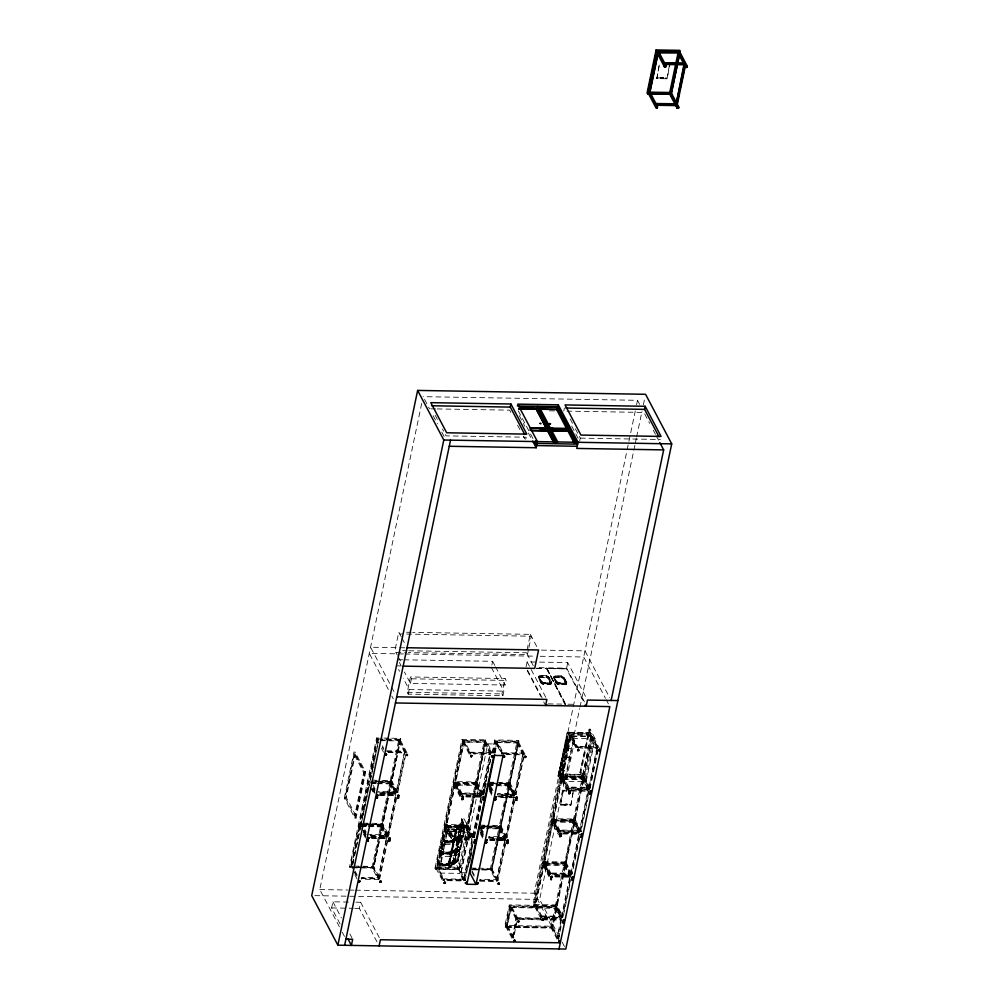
<?xml version="1.0" encoding="UTF-8"?>
<svg xmlns="http://www.w3.org/2000/svg" width="999" height="999" viewBox="0 0 999 999"><rect width="100%" height="100%" fill="white"/><g stroke="black" fill="none" stroke-linecap="round" stroke-linejoin="round"><path stroke-width="0.75" stroke-dasharray="5 3.75" d="M559.915 768.656C560.914 767.032 562.387 769.505 560.539 769.817C559.715 762.911 563.086 774.412 560.976 768.256M562.787 759.128L563.099 761.013L562.337 761.226C561.301 756.867 564.273 761.725 562.737 761.625M563.011 761.238L562.449 759.652M564.585 750.536L564.81 752.647L563.523 751.41L565.122 750.711L564.535 753.034L564.922 750.536M564.81 752.647L564.148 750.898M566.383 741.945C567.444 746.89 564.897 740.284 567.095 742.894C566.033 747.127 564.323 738.548 566.995 743.756M566.333 744.442L566.033 742.569M459.89 852.821L459.378 851.323L456.043 849.799A1.836 0.637 -66.5 0 1 456.593 850.736L459.465 851.985L457.854 859.652A1.836 0.637 -66.5 0 1 456.655 861.875L453.771 860.626A1.836 0.637 -66.5 0 0 454.982 858.403L457.854 859.652M458.241 837.249C457.292 838.223 457.979 837.749 458.753 837C456.78 840.634 468.768 841.595 458.516 837.761L455.082 840.296M463.074 836.95L464.772 829.507M454.557 839.01L456.705 830.132L461.263 826.248A2.485 0.862 -66.5 0 1 462 827.497L461.7 827.372A2.485 0.862 -66.5 0 0 460.964 826.111L464.498 827.821L464.797 829.395M456.293 839.06L458.666 837.312L461.538 838.561A1.836 0.637 -66.5 0 0 462.749 836.338L464.36 828.671A1.836 0.637 -66.5 0 0 463.811 827.734L460.826 826.722L464.16 828.633L463.811 827.821L460.102 831.243L460.264 829.395L459.29 829.37L457.43 840.259A1.836 0.637 -66.5 0 0 457.979 841.183L463.111 836.8M560.039 768.094L560.551 769.792M560.651 768.243L561.038 770.179M561.838 759.502L562.35 761.201M563.636 750.911L564.148 752.609M565.933 744.055L565.434 742.332M454.907 853.283C453.371 851.21 457.579 851.173 454.732 853.134M455.606 853.233L454.945 853.333L455.444 851.435M460.726 849.025L455.956 852.684L452.247 850.436L452.197 851.111L456.993 847.714L458.966 838.91L457.867 837.749L458.841 837.786M457.967 838.286L458.366 837.15M459.952 829.47C460.002 833.578 459.54 827.709 459.752 830.244M457.192 844.267C455.744 844.08 457.18 847.502 457.292 844.804C455.919 842.482 456.068 847.452 456.331 844.767M456.88 845.666L456.805 844.242L457.117 845.853M460.177 829.357L459.39 830.956L460.402 830.394A1.836 0.637 -66.5 0 0 459.041 832.592L455.994 831.18A2.572 0.887 -66.5 0 1 457.53 828.633L457.842 828.77A2.572 0.887 -66.5 0 0 456.306 831.305M456.431 845.117L457.08 844.08M459.79 852.509L458.216 860.114M448.176 868.468L458.329 860.551L459.84 851.398L456.068 849.425L452.647 851.947A2.572 0.887 -66.5 0 0 451.111 854.495L448.176 868.468L434.99 868.243L462 739.41L485.676 739.809L486.163 740.734L467.307 830.606M458.379 860.414L453.096 864.497C443.993 858.116 453.459 866.97 454.183 863.198L452.734 860.451L454.795 863.461L455.219 861.475L453.159 858.453L461.388 821.503L462.974 824.5L456.343 829.507L444.842 829.32L437.512 864.285L438.873 866.857L460.851 867.232L468.469 831.38L448.688 831.043L448.439 832.267L447.077 832.242L438.786 871.815L443.306 880.406M560.601 768.493L561.376 770.179M440.721 864.172L448.613 864.697L450.911 854.782A2.485 2.023 -27.8 0 0 449.001 852.597A2.485 2.023 -27.8 0 0 451.81 850.511L451.898 850.686A2.485 0.862 -66.5 0 0 452.647 851.947L452.947 852.085A2.572 0.887 -66.5 0 0 451.411 854.62L449.562 863.81A1.773 1.449 -27.8 0 1 447.564 865.296M443.156 852.622L443.731 853.158M445.616 840.858L446.053 841.757M450.374 856.98L449.925 856.343L450.599 856.942M450.087 856.393L442.407 856.393L440.684 864.872L449.038 864.934L451.123 855.906M453.047 845.279L452.372 844.692M444.617 845.142L443.081 853.158L450.811 853.508L451.973 852.547L453.509 844.08M453.871 844.642L453.821 844.167A1.836 1.498 -27.8 0 1 453.808 844.692L451.348 854.707M455.494 833.628L455.107 832.979M455.394 836.263L455.956 832.417M456.306 832.979L456.206 832.329M453.571 844.967L453.608 844.704A1.773 1.449 -27.8 0 0 453.546 844.18L453.571 844.255M456.618 845.966L456.668 844.892L456.406 845.654M458.366 836.787L458.553 838.636M458.703 838.448L461.65 839.547M457.455 839.984L458.404 841.021L462.787 837.936L458.416 841.333L454.707 840.047M456.468 850.936C455.144 847.04 463.798 854.957 456.468 850.936L454.545 859.377L450.224 863.248A1.836 0.637 -66.5 0 1 449.675 862.312L452.547 863.573A1.836 0.637 -66.5 0 0 453.096 864.497M458.903 839.984L459.153 840.634M464.672 829.307L462.999 836.962M563.099 761.001L563.099 760.376M454.995 853.321L454.932 851.922M339.385 926.76L319.767 889.56L421.84 402.747M344.305 798.039L353.958 752.035L355.132 752.047L365.696 772.077L356.044 818.081L354.857 818.069L344.305 798.039L345.492 798.064L355.132 752.047M356.044 818.081L345.105 797.427L354.121 754.482L355.294 754.507L364.885 772.689L355.881 815.634L354.695 815.609L363.698 772.664L354.121 754.482M355.881 815.634L346.291 797.452L355.294 754.507M435.676 408.903L429.508 408.791L429.945 406.743M340.11 924L331.631 907.941L332.917 901.797L351.411 902.122M354.857 818.069L364.51 772.052L353.958 752.035M376.598 737.961L377.085 738.873L350.062 867.719L349.588 866.795L376.598 737.961L382.517 738.061M367.083 825.424L359.652 825.236L350.836 867.269L358.291 867.332M361.201 826.897L359.84 824.325L368.656 782.292L370.005 782.317M359.752 827.022L351.461 866.595L352.135 866.608L360.427 827.035L359.465 826.473M363.374 812.999L361.139 823.663L360.464 823.651L368.756 784.078L369.43 784.09L363.686 811.488M378.758 740.596L377.41 740.571L369.468 780.706L370.467 780.169L371.416 775.599M370.142 780.706L378.446 741.146L377.759 741.133M352.772 864.547L360.989 825.324M361.775 821.59L362.737 817.032M363.049 815.509L364.011 810.938M364.323 809.415L369.755 783.541M371.74 774.088L372.689 769.517M373.014 767.994L378.434 742.12M377.01 941.87L359.365 908.403L360.651 902.272L352.947 902.147M491.358 667.444L503.846 691.146L502.884 695.741L408.191 694.143L407.23 692.307L410.439 676.96L505.132 678.571L506.106 680.406L505.132 685.014L410.452 683.403L404.433 672.002M388.236 837.199L382.142 825.624L380.794 825.599L371.978 867.631L378.284 879.495L361.551 879.207M387.088 836.25L380.981 824.674L389.797 782.654L391.146 782.679L396.566 792.969M406.93 752.584L400.149 739.735L398.801 739.71L389.985 781.73L396.091 793.306M408.191 694.143L409.165 689.535L403.146 678.134M410.452 683.403L411.413 678.796L410.439 676.96M372.277 868.119L372.402 867.507L363.274 867.344M380.944 826.822L380.781 825.661L368.606 825.449M389.947 783.878L390.072 783.266L377.897 783.054M390.284 782.217L390.422 781.605L381.293 781.455M398.951 740.933L398.788 739.772L380.519 739.46M379.433 879.22L373.251 867.194L400.274 738.361L389.91 738.186M382.142 825.624L373.326 867.644L359.815 867.357M388.436 836.275L382.33 824.699L391.146 782.679M400.149 739.735L391.333 781.755L371.74 781.368M400.274 738.361L400.749 739.285L373.738 868.119L360.102 867.906M371.516 836.712L386.725 836.975L377.947 878.845L361.213 878.558M370.554 836.263L387.287 836.538L395.729 794.03L378.996 793.743M386.476 750.773L404.732 751.086L395.954 792.956L377.697 792.644M378.284 879.495L386.725 836.975M387.287 836.538L395.916 795.816L380.294 794.842M396.628 792.444L404.732 751.086M387.113 841.195L379.458 877.721L361.438 877.484M395.804 799.762L388.461 834.777L368.918 834.515M404.495 758.341L397.465 791.82L377.922 791.57M387.774 840.309L379.795 878.358L360.252 878.109M396.778 797.364L388.798 835.414L369.255 835.164M405.781 754.42L397.802 792.469L378.259 792.207M459.977 865.584L459.14 869.567L435.464 869.167L462.487 740.321L462 739.41M525.749 439.26L526.186 437.212L446.041 435.851L442.432 429.008M442.345 880.294L436.238 868.718L445.054 826.685L467.544 827.072L472.964 837.362M451.348 837.337L445.254 825.773L454.058 783.74L455.419 783.765L460.839 794.055M461.038 795.679L454.258 782.829L463.061 740.796L484.19 741.221M445.154 828.471L445.829 828.483L437.537 868.056L436.863 868.044L444.867 827.921L467.282 828.296M463.161 742.582L463.848 742.594L455.544 782.167L454.87 782.155L462.874 742.032L485.302 742.407L490.721 752.697M439.56 864.572L438.311 862.125L439.922 854.457A1.836 1.498 -27.8 0 1 441.995 852.909L449.051 853.034A1.836 1.498 -27.8 0 1 450.449 854.632L448.851 862.312L449.75 864.023A1.836 1.498 -27.8 0 1 447.677 865.571L440.634 865.446A1.836 1.498 -27.8 0 1 439.223 863.848L440.834 856.18L439.922 854.457M451.486 841.37L444.443 841.258A1.836 1.498 -27.8 0 0 442.37 842.806L440.759 850.474L442.894 854.62L449.95 854.744A1.836 1.498 -27.8 0 1 451.361 856.355L451.323 855.644M442.37 842.806L443.406 844.592A1.773 1.449 -27.8 0 1 445.404 843.094L443.206 838.81L444.817 831.143A1.836 1.498 -27.8 0 1 446.878 829.595L453.933 829.719A1.836 1.498 -27.8 0 1 455.344 831.318L454.27 836.438M448.726 865.171L440.771 865.184A1.773 1.449 -27.8 0 1 439.41 863.636L438.536 861.975L440.084 854.595A1.773 1.449 -27.8 0 1 442.082 853.096L450.999 853.109L453.047 844.592M453.546 842.831L451.161 853.521L443.219 853.521A1.773 1.449 -27.8 0 1 441.858 851.972L440.984 850.324L442.532 842.931A1.773 1.449 -27.8 0 1 444.53 841.445L444.567 841.408M451.323 841.97L445.654 841.87A1.773 1.449 -27.8 0 1 444.305 840.321L443.431 838.673L444.98 831.28A1.773 1.449 -27.8 0 1 446.978 829.782L453.771 829.907L454.632 831.555A1.773 1.449 -27.8 0 1 455.994 833.104L455.119 831.455L453.883 837.362M446.403 826.71L446.153 827.946L451.673 838.411M455.419 783.765L446.603 825.798L452.023 836.076M461.713 794.417L455.606 782.841L464.423 740.821L470.691 752.834L490.484 753.171L490.259 754.245L473.514 753.958M446.553 827.934L446.391 826.772L466.183 827.11L466.346 828.271M446.903 826.285L466.82 826.011L466.683 826.623M455.556 784.989L475.474 784.715L475.349 785.326M464.572 742.045L484.478 741.77L484.353 742.382M443.269 844.517L441.67 852.184A1.836 1.498 -27.8 0 0 443.069 853.795L450.949 853.958L456.381 849.562A2.485 0.862 -66.5 0 0 458.017 846.553L457.704 846.415A2.485 0.862 -66.5 0 1 456.068 849.425A2.485 0.862 -66.5 0 1 456.805 850.686L457.117 850.811A2.485 0.862 -66.5 0 0 456.381 849.562M438.873 866.857L446.203 831.892L444.842 829.32M447.065 833.478L445.454 841.283M443.756 880.431L439.885 873.064L440.134 871.84L438.786 871.815M473.176 841.757L465.197 879.807L444.13 879.532L443.906 880.606L443.793 878.883L464.86 879.17L471.878 845.678M452.572 837.012L452.797 835.938L473.863 836.225L474.2 836.862L453.134 836.588L452.797 835.938M470.129 753.271L470.354 752.197L490.147 752.534L481.356 794.405L461.575 794.068L461.8 792.994L482.867 793.268L489.897 759.789M461.913 794.704L462.137 793.631L483.204 793.918L491.183 755.868M449.562 863.81L448.688 862.149L450.237 854.769A1.773 1.449 -27.8 0 0 448.876 853.221L449.75 854.869M440.984 850.324A1.773 1.449 -27.8 0 0 442.345 851.872L449.138 851.985A1.773 1.449 -27.8 0 0 451.123 850.499L452.684 843.106M452.897 842.981L451.286 850.649A1.836 1.498 -27.8 0 1 449.225 852.197L442.17 852.085L443.069 853.795M454.245 838.848L455.794 831.468A2.485 2.023 -27.8 0 0 453.896 829.295L447.102 829.17A2.572 2.085 -27.8 0 0 444.405 830.793L444.493 830.981A2.572 2.085 -27.8 0 1 447.202 829.357M454.857 836.663L455.994 831.18M456.343 829.507L457.18 825.524L462.987 821.24L461.538 818.493L463.886 818.543L468.144 826.623L444.48 826.223L443.993 825.299L467.657 825.698L485.676 739.809M450 853.646A1.773 1.449 -27.8 0 0 451.998 852.147L453.858 842.969M454.183 863.198L448.389 867.469L455.219 861.475M455.469 837.087L456.243 833.041L454.97 830.519M461.538 818.493L463.386 822.514L456.555 828.521L462.35 824.237L460.901 821.49M491.87 664.997L492.644 661.313L404.158 659.815M453.971 864.197L452.734 860.451M452.547 863.573L454.483 854.857L458.916 851.048A1.836 0.637 -66.5 0 1 459.465 851.985M455.182 851.535L452.11 850.661A1.836 0.637 -66.5 0 0 452.659 851.598L456.218 848.975L459.09 850.224A1.836 0.637 -66.5 0 0 460.302 847.989L461.913 840.321A1.836 0.637 -66.5 0 0 461.363 839.397L456.93 843.206L454.995 851.91A1.836 0.637 -66.5 0 0 455.532 852.846L460.214 849.35M461.388 821.503L461.8 819.505M456.356 838.835L459.54 835.851L461.351 827.622M460.676 832.055L464.672 828.783L460.939 826.485A1.836 0.637 -66.5 0 1 461.476 827.422L454.27 863.948M439.498 864.972L448.276 865.671L454.607 861.2L462.35 824.237M457.592 826.785L456.968 826.523L462.987 821.24M459.14 869.567L454.882 861.488L463.886 818.543M462.974 824.5L463.386 822.514M460.851 867.232L457.167 860.239L464.498 825.274L462.15 825.236M458.291 860.426L459.428 852.572M460.714 848.888L462.2 841.108L459.765 849.962M463.186 837.112L464.647 829.445M462.45 840.971L460.776 848.888M457.38 869.08L457.642 867.844L464.448 880.768M466.196 827.047L465.934 828.271L472.102 839.972M466.383 826.123L475.199 784.103L476.548 784.128L481.968 794.417M491.658 752.746L485.551 741.183L484.203 741.158L475.387 783.179L482.167 796.041M475.686 783.678L475.824 783.054L455.619 782.791M459.49 864.659L466.833 829.694M464.835 880.668L458.728 869.093L459.465 865.571L460.339 867.219L467.669 832.254L466.808 830.606L467.544 827.072M473.838 837.724L467.732 826.148L476.548 784.128M482.842 794.779L476.735 783.204L485.551 741.183M476.511 785.901L475.836 785.888L467.544 825.461L468.219 825.474L476.223 785.351L453.808 784.977L459.902 796.54M463.548 880.768L459.665 873.401L459.915 872.177L461.276 872.202L465.796 880.793M464.86 880.406L460.789 872.689L487.799 743.855L496.94 744.005L502.36 754.295M461.276 872.202L469.567 832.629L468.219 832.604M502.884 695.741L501.91 693.905L505.132 678.571M480.981 796.628L472.352 837.349L455.619 837.062M464.011 879.794L472.315 840.221M455.956 837.711L472.689 837.986L481.318 797.277M490.01 755.843L481.705 795.042L466.483 794.792M473.863 836.225L481.206 801.21M474.2 836.862L482.18 798.813M472.752 845.104L467.794 868.805L468.269 869.717M474.313 837.699L481.768 802.16M483.316 794.754L485.801 782.916M486.113 781.43L490.771 759.215M492.007 753.296L494.805 739.959L518.481 740.371L518.956 741.283L491.945 870.129L469.755 869.742M563.761 411.076L564.41 408.004M469.83 862.312L470.754 857.879M471.066 856.393L472.003 851.947M484.103 794.193L485.039 789.759M485.352 788.273L486.288 783.828M492.807 752.734L494.805 739.959M493.444 753.234L495.866 741.358L518.356 741.733L525.137 754.595M494.055 752.272L495.966 743.131L496.64 743.144L494.73 752.272M494.73 753.258L497.215 741.383L503.996 754.233M495.029 753.096L496.94 744.005M497.365 742.607L517.282 742.332L517.157 742.944M502.934 753.82L503.159 752.746L522.939 753.084L522.714 754.158L502.934 753.82L503.271 754.47L503.496 753.396L523.276 753.733L514.497 795.604L497.764 795.316M533.254 665.621L526.473 652.772L530.332 634.365L412.724 632.367M528.633 648.938L527.447 654.607L408.279 652.584M528.933 647.527L531.306 636.201L399.762 633.965M526.086 666.808L527.122 661.9L567.707 662.587L586.75 698.726M579.645 441.196L580.294 438.124L573.788 425.811M505.969 839.547L499.188 826.685L508.004 784.665L509.353 784.677L514.772 794.967M490.484 870.117L490.609 869.505L481.481 869.355M499.138 828.833L499.275 828.221L487.1 828.009M508.141 785.888L508.279 785.276L496.103 785.064M508.491 784.227L508.628 783.616L499.488 783.466M656.88 78.596L659.452 63.749L656.88 78.596L667.032 78.771L669.992 64.66M497.639 881.23L491.458 869.205L518.481 740.371M486.8 827.459L500.349 827.634L500.087 828.858L486.563 828.621M506.643 838.286L500.536 826.71L500.799 825.486L487.275 825.249M514.522 796.191L509.028 785.913L509.353 784.677M488.661 782.18L509.802 782.542L509.54 783.765L496.028 783.466M524.2 754.532L518.031 742.969L518.356 741.733M538.411 678.021L538.473 677.709A2.148 1.036 11.8 0 1 539.922 676.648L546.016 676.748A2.148 1.036 11.8 0 1 548.626 677.884L551.273 683.341A2.148 1.036 11.8 0 1 549.825 684.402L543.731 684.303A2.148 1.036 11.8 0 1 541.121 683.166L538.411 678.021A2.148 1.036 11.8 0 1 539.86 676.947L545.953 677.06A2.148 1.036 11.8 0 1 548.563 678.196M539.16 677.722A1.436 0.687 11.8 0 1 540.122 677.01L546.203 677.122A1.436 0.687 11.8 0 1 547.952 677.871L550.661 683.016A1.436 0.687 11.8 0 1 549.7 683.728L543.606 683.628A1.436 0.687 11.8 0 1 541.87 682.866L538.698 676.635A2.148 1.036 11.8 0 1 540.147 675.574L546.241 675.674A2.148 1.036 11.8 0 1 548.851 676.81L551.498 682.267A2.148 1.036 11.8 0 1 550.049 683.328L543.956 683.229A2.148 1.036 11.8 0 1 541.346 682.092L538.698 676.635M504.707 840.059L504.932 838.985L489.71 838.723M488.761 838.261L505.494 838.548L513.936 796.028L498.726 795.778M514.385 793.88L514.16 794.954L497.427 794.68M496.478 879.707L504.782 840.134M514.485 793.805L522.789 754.245M538.636 676.947A2.148 1.036 11.8 0 1 540.084 675.886L546.428 676.048A1.436 0.687 11.8 0 1 548.176 676.798L551.336 683.029A2.148 1.036 11.8 0 1 549.887 684.103L543.543 683.928A1.436 0.687 11.8 0 1 541.808 683.179L539.085 678.034L539.323 676.46M479.757 881.205L496.491 881.493L505.269 839.622L490.059 839.36M505.494 838.548L513.798 799.35M505.007 844.717L497.664 879.719L479.645 879.495M514.01 801.772L506.668 836.775L488.648 836.55M523.326 757.304L515.671 793.83L497.652 793.606M539.085 678.034A1.436 0.687 11.8 0 1 540.059 677.322L540.347 675.936A1.436 0.687 11.8 0 0 539.385 676.648L542.095 681.793A1.436 0.687 11.8 0 0 543.831 682.554L549.925 682.654A1.436 0.687 11.8 0 0 550.886 681.942L550.649 683.516M505.981 842.319L498.002 880.369L479.982 880.131M514.985 799.375L507.005 837.424L488.986 837.187M523.988 756.43L516.008 794.48L496.466 794.217M667.032 78.771L669.605 63.924M541.121 683.166L538.473 677.709M541.808 683.179L542.095 681.793M565.222 704.932L546.216 667.794L536.925 667.632M565.571 704.932L546.553 667.794L566.67 668.144L584.427 701.81M543.543 683.928L543.831 682.554M543.731 684.303L543.806 683.99A2.148 1.036 11.8 0 1 541.196 682.854M543.956 683.229L544.03 682.916A2.148 1.036 11.8 0 1 541.421 681.78M546.241 675.674L546.178 675.986A2.148 1.036 11.8 0 1 548.788 677.122L551.498 682.267M549.925 682.654L549.625 684.04A1.436 0.687 11.8 0 0 550.599 683.328L547.889 678.184A1.436 0.687 11.8 0 0 546.141 677.422L546.428 676.048M547.889 678.184L548.176 676.798M550.049 683.328L550.112 683.029A2.148 1.036 11.8 0 0 551.56 681.955M553.633 678.284A2.148 1.036 11.8 0 1 555.082 677.21L561.163 677.31A2.148 1.036 11.8 0 1 563.773 678.446L566.483 683.591A2.148 1.036 11.8 0 1 565.047 684.665L558.953 684.565A2.148 1.036 11.8 0 1 556.343 683.428L553.696 677.971A2.148 1.036 11.8 0 1 555.144 676.91L561.226 677.01A2.148 1.036 11.8 0 1 563.836 678.146L566.558 684.015M554.37 677.984A1.436 0.687 11.8 0 1 555.344 677.272L561.426 677.372A1.436 0.687 11.8 0 1 563.161 678.134L565.871 683.279A1.436 0.687 11.8 0 1 564.91 683.99L558.828 683.89A1.436 0.687 11.8 0 1 557.08 683.129L553.921 676.897A2.148 1.036 11.8 0 1 555.369 675.836L561.45 675.936A2.148 1.036 11.8 0 1 564.06 677.072L566.783 682.941M566.558 683.291A2.148 1.036 11.8 0 1 565.109 684.352L558.766 684.19A1.436 0.687 11.8 0 1 557.017 683.428L554.308 678.296L554.545 676.723M553.858 677.21A2.148 1.036 11.8 0 1 555.307 676.136L555.369 675.836M554.308 678.296A1.436 0.687 11.8 0 1 555.269 677.584L555.569 676.198A1.436 0.687 11.8 0 0 554.595 676.91L557.305 682.055A1.436 0.687 11.8 0 0 559.053 682.816L565.134 682.916A1.436 0.687 11.8 0 0 566.096 682.205L563.386 677.06A1.436 0.687 11.8 0 0 561.65 676.298L555.307 676.136M567.02 733.079L570.866 737.2L569.855 737.187L560.851 780.132L561.863 780.144L558.016 776.023L567.02 733.079L568.468 732.642L559.465 775.586L560.414 777.397L584.09 777.796L552.572 928.108L505.219 927.297L504.745 926.385L509.24 904.907L556.58 905.718L562.762 917.731M505.219 927.297L509.727 905.831L509.24 904.907M556.343 683.428L553.696 677.971M553.921 676.897L556.568 682.354A2.148 1.036 11.8 0 0 559.178 683.491L565.272 683.591A2.148 1.036 11.8 0 0 566.72 682.517L563.998 677.372A2.148 1.036 11.8 0 0 561.388 676.236L561.45 675.936M511.963 938.273L505.856 926.697L506.118 925.474L552.447 926.26L559.228 939.11M515.984 919.092L509.877 907.529L510.139 906.293L556.468 907.08L561.888 917.369M509.952 907.529L506.481 926.023L507.155 926.036L510.914 908.091L510.239 908.079L506.481 926.023M557.017 683.428L557.305 682.055M507.642 926.597L507.517 927.209L551.273 927.334M511.638 907.542L555.394 907.679L555.257 908.291M558.766 684.19L559.053 682.816M558.953 684.565L559.015 684.253A2.148 1.036 11.8 0 1 556.406 683.116M559.178 683.491L559.24 683.179A2.148 1.036 11.8 0 1 556.63 682.042M565.134 682.916L564.847 684.29A1.436 0.687 11.8 0 0 565.809 683.578L563.099 678.446A1.436 0.687 11.8 0 0 561.363 677.684L561.65 676.298M563.099 678.446L563.386 677.06M567.707 662.587L566.508 668.905L546.391 668.568M517.132 920.978L513.686 937.437L512.499 937.412L515.921 918.818L540.571 919.167M565.272 683.591L565.334 683.279A2.148 1.036 11.8 0 0 566.783 682.217M512.499 937.412L516.258 919.467M565.809 683.578L566.096 682.205M565.871 683.778L566.158 682.392M516.158 923.326L513.336 936.787L512.162 936.762M517.207 918.768L517.432 917.694L540.796 918.093M558.241 776.448L567.245 733.503M558.016 776.023L567.619 732.629M559.59 941.42L534.165 893.206L635.289 410.939M636.563 404.882L637.512 400.312L423.114 396.665M558.916 776.46L567.919 733.516M568.631 733.803L568.468 732.642M560.851 780.132L561.438 781.23L586.113 781.655L595.129 738.711L590.059 729.108L588.998 729.632L579.994 772.577L582.242 776.847L581.343 774.712L560.776 774.362L559.527 775.286L559.989 776.161L532.917 905.306L533.404 906.23L560.414 777.397M560.052 775.861L568.806 734.14L568.344 733.254L569.592 732.329L590.159 732.679L591.121 734.515L582.38 776.235L560.052 775.861L559.59 774.974L560.839 774.05L581.406 774.4L582.38 776.235M569.592 732.329L590.222 732.379L591.008 733.878L568.693 733.503L569.655 732.03M560.077 778.658L569.08 735.714M564.997 766.807L563.411 765.684L562.262 770.167L562.974 765.496L564.323 765.521L564.997 766.807L564.098 771.103L563.186 769.992M566.82 749.437L567.282 744.942L568.631 744.967L569.318 746.253L568.069 750.549L566.82 749.437L567.719 745.142L569.318 746.253M562.262 770.167L562.974 765.496M566.57 749.612L567.282 744.942M540.946 918.643L534.165 905.781L542.981 863.76L565.471 864.135L571.578 875.711M549.275 874.412L543.181 862.836L551.985 820.803L574.475 821.19L579.895 831.48M558.279 831.468L552.185 819.892L560.988 777.859L562.35 777.884L568.443 789.46M578.808 749.088L571.353 734.939L570.004 734.914L561.188 776.947L583.678 777.322L589.772 788.898M570.616 738.423L570.092 735.726M562.474 776.285L561.8 776.273L569.805 736.151L592.232 736.525L599.687 750.674M564.098 771.103L563.424 769.817L564.323 765.521M568.406 750.549L567.732 749.262L568.631 744.967M541.62 917.382L535.526 905.806L544.33 863.773L549.762 874.063M544.53 862.861L553.346 820.828L558.766 831.118M553.533 819.917L562.35 777.884M562.537 776.972L571.353 734.939M544.48 865.009L564.398 864.722L564.273 865.346M544.83 863.348L564.747 863.074L564.61 863.685L573.126 821.166L579.408 833.191L570.629 875.062L553.883 874.774M553.496 822.065L553.334 820.891M553.833 820.404L573.751 820.129L573.626 820.741M562.499 779.108L582.405 778.833L582.28 779.445M562.837 777.459L582.754 777.172L582.629 777.796M571.503 736.163L591.408 735.888L591.283 736.5M568.643 791.083L563.224 780.806L563.473 779.57L564.835 779.595L570.254 789.884M575.849 747.714L571.778 739.997L572.027 738.773L573.389 738.798L573.126 740.022L577.41 748.026L577.297 746.315L597.077 746.653L588.636 789.16L568.856 788.835M559.253 936.65L539.647 899.45L579.645 708.678M579.969 707.155L635.002 444.655M635.327 443.131L636.288 438.549M636.613 437.025L642.045 411.076M643.331 404.97L644.605 398.863M564.835 779.595L564.572 780.818L563.224 780.806M569.842 736.962L574.3 737.037L565.809 777.522L566.583 778.995L562.125 778.92L561.351 777.447M570.854 805.294L573.426 790.446L570.854 805.294L560.714 805.119L560.327 804.382L563.286 790.271L567.632 790.346M560.714 805.119L563.286 790.271M566.583 778.995L575.074 738.498L574.3 737.037M566.933 790.521L566.683 791.22M564.298 804.382L564.16 804.994L567.207 805.044L567.457 804.345M569.917 878.808L561.613 918.006L541.833 917.669L541.72 915.946L562.787 916.233L570.129 881.23M577.297 746.315L577.06 747.389L598.101 747.826M541.833 917.669L542.057 916.595L563.124 916.87L556.855 904.932M588.249 791.395L579.632 832.117L559.84 831.78L560.064 830.706L581.143 830.981L588.161 797.502M579.994 772.577L589.71 729.095M586.113 781.655L581.056 772.052L590.059 729.108M591.008 733.878L588.998 729.632M550.836 927.459L555.119 907.055L560.539 917.344M573.314 820.254L582.13 778.221L583.478 778.246L590.933 792.394M599.949 749.437L592.482 735.301L591.133 735.276L582.317 777.297L589.785 791.445M573.276 822.389L573.401 821.777L553.621 821.44M556.468 907.08L552.185 927.484L505.856 926.697M565.471 864.135L556.655 906.168L534.165 905.781M571.765 874.787L565.659 863.211L574.475 821.19M583.478 778.246L574.675 820.266L552.185 819.892M583.678 777.322L592.482 735.301M593.156 739.198L584.365 781.093L582.33 777.234M570.629 875.062L579.058 832.542L563.848 832.279M561.238 920.229L557.479 938.173L558.653 938.198L562.112 921.74M588.636 789.16L596.94 749.962M558.653 938.198L560.826 925.586M579.457 836.762L571.79 873.288L550.724 873.001L550.499 874.075L570.279 874.412M588.773 792.294L580.794 830.344L559.727 830.057L559.502 831.131L579.295 831.468L588.074 789.597L571.328 789.31M597.777 749.337L589.797 787.399L568.731 787.112L568.506 788.186L588.299 788.523M563.448 915.346L571.103 878.82M551.061 873.65L572.127 873.925L580.107 835.876M598.126 749.987L590.147 788.036L569.08 787.761M455.544 855.968L459.802 852.372M462.574 836.213L461.638 838.149L457.942 841.071M454.932 840.771L458.816 837.899A2.485 0.862 -66.5 0 0 460.452 834.889L460.152 834.752A2.485 0.862 -66.5 0 1 458.516 837.761L458.479 838.049A1.836 0.637 -66.5 0 1 459.041 839.073L461.913 840.321M459.865 829.632L459.453 830.943M457.192 845.766L456.293 845.741M566.633 744.093L566.058 743.493M447.152 833.528L454.907 832.954M444.705 845.191L445.529 844.567M564.235 751.111L565.184 752.347M458.066 844.03L458.578 843.381M456.356 844.654L457.255 844.592M455.107 852.422L455.02 853.121M455.444 853.421L452.272 851.71M458.141 843.868L462.212 840.721M459.777 830.631L459.29 829.37M460.439 849.475L456.281 852.846L454.495 852.909L455.644 851.648M457.567 861.762L458.042 861.051M462.712 837.637L462.2 838.311M456.543 844.417L456.593 844.342A1.836 0.637 -66.5 0 1 457.804 842.02L455.894 841.183M564.635 752.996L564.248 752.085M457.954 861.188L449.001 867.744M452.884 864.31L457.579 859.939L454.92 858.316M457.292 829.345L460.177 830.456M454.782 852.809C456.98 852.497 463.486 847.202 457.367 846.665M456.518 861.675L453.758 860.464M439.772 864.147L439.872 864.322A2.485 2.023 -27.8 0 1 437.962 862.149L437.862 861.975A2.485 2.023 -27.8 0 0 439.772 864.147L446.565 864.26A2.485 2.023 -27.8 0 0 449.363 862.162L449.463 862.349A2.485 0.862 -66.5 0 0 450.199 863.611L453.933 861.213A2.485 0.862 -66.5 0 0 455.569 858.203L455.257 858.066A2.485 0.862 -66.5 0 1 453.621 861.076L453.933 861.213M455.432 852.609L452.772 851.335M453.933 864.435L449.825 863.361M564.872 753.046L564.21 751.223M445.267 844.517L452.26 844.679M450.025 863.111L453.096 864.197M656.493 77.86L666.645 78.034M660.139 78.097L663.311 77.535L660.277 77.485L660.027 78.197M437.212 408.928L509.652 410.152L511.825 414.26M549.487 410.826L557.005 410.964M566.845 411.126L643.905 412.437L649.687 423.389M580.294 438.124L660.439 439.485M406.531 632.255L411.176 632.342M404.757 647.802L370.579 647.227L390.921 685.801M541.483 650.124L584.977 650.861L609.677 697.702M402.672 650.661L407.317 650.749M408.853 650.774L526.473 652.772M395.904 652.372L406.73 652.559M403.471 653.945L369.293 653.358L388.911 690.559M405.032 653.97L533.978 656.156M540.197 656.268L583.691 657.005L605.481 698.326M397.952 659.702L402.609 659.79M401.323 665.921L396.665 665.846L399.55 671.303M536.351 668.206L566.408 668.718L585.689 705.282M536.763 668.406L546.053 668.556M540.059 677.322L546.141 677.422M555.269 677.584L561.363 677.684M411.413 678.796L506.106 680.406M544.03 682.916L550.112 683.029M559.24 683.179L565.334 683.279M409.165 689.535L503.846 691.146M407.23 692.307L501.91 693.905M548.064 703.87L565.384 704.158L546.216 667.794M572.951 704.295L565.721 704.17L546.553 667.794M568.756 733.191L591.071 733.566M568.806 734.14L591.121 734.515M591.121 735.339L571.341 735.002L573.376 738.86M570.104 736.7L570.779 736.713L553.471 819.23L552.797 819.217L561.088 779.645L561.775 779.657M595.129 738.711L570.441 738.286L569.855 737.187M571.778 739.997L573.126 740.022M592.907 740.359L594.193 740.384L585.901 779.957L584.615 779.932M383.991 738.086L388.436 738.161M377.085 738.873L400.749 739.285M462.487 740.321L486.163 740.734M495.292 740.883L518.956 741.283M379.021 739.372L377.659 739.347L368.856 781.38L370.204 781.393M566.008 742.632L566.67 744.455M565.322 742.881L565.996 742.894M380.819 740.009L385.377 740.084M386.9 740.109L399.076 740.321M380.282 740.621L399.9 740.958M518.094 742.969L495.616 742.582L501.71 754.158M577.634 746.952L597.414 747.289L597.19 748.363L580.444 748.076M568.518 748.401L570.891 748.438M566.383 749.238L567.732 749.262M563.523 751.473L564.198 751.485M386.813 751.41L405.082 751.723M387.774 751.872L405.769 752.247M473.176 753.321L491.171 753.708M388.112 752.509L406.106 752.896L399.825 740.958M506.318 754.52L523.051 754.807M562.412 759.802L563.074 761.625M561.725 760.064L562.4 760.077M562.449 760.676L563.124 760.689M560.651 769.267L561.326 769.28M562.075 769.792L563.424 769.817M364.51 772.052L365.696 772.077M558.616 775.574L559.465 775.586M583.928 776.098L561.438 775.711L561.8 776.273M363.698 772.664L364.885 772.689M559.989 776.161L582.317 776.548M559.927 776.473L583.603 776.872L552.085 927.184L504.745 926.385M562.337 777.946L582.117 778.283L588.236 789.797M583.441 780.019L582.767 780.007L574.475 819.58L575.149 819.592M371.978 780.194L376.548 780.269M382.629 780.381L391.596 780.531M461.288 794.455L454.508 781.593L476.998 781.98M374.987 781.031L379.433 781.106M380.906 781.131L391.271 781.305L397.44 793.331M490.234 782.991L497.639 783.116M499.113 783.141L509.465 783.316L515.646 795.341M375.199 781.355L379.77 781.43M490.359 783.303L497.977 783.441M454.258 782.829L476.735 783.204M488.424 783.341L494.505 783.441M371.041 781.88L376.96 781.98M378.122 782.017L391.745 782.229M487.762 783.853L495.154 783.978M496.316 784.028L509.952 784.227M371.516 782.404L389.785 782.716L395.891 794.23M455.394 783.828L475.187 784.165M488.199 784.39L494.293 784.49M495.816 784.515L507.992 784.727L514.772 797.514M370.292 782.929L376.373 783.029M488.499 784.939L494.58 785.039M376.248 783.653L368.406 783.528L369.755 786.088M377.36 783.678L390.884 783.903L395.629 792.906M487.962 785.551L509.09 785.913M571.665 789.959L588.411 790.234M569.08 790.371L587.849 790.671M563.673 791.008L566.57 791.058M571.44 791.033L588.186 791.308M379.558 793.318L396.303 793.593M465.921 795.216L481.131 795.479M379.333 794.392L396.079 794.667M466.258 795.866L481.481 796.116M497.539 796.39L514.273 796.678L514.048 797.751L498.838 797.489M465.696 796.29L480.906 796.553M498.501 796.852L514.96 797.202M379.108 795.454L395.841 795.741M466.034 796.94L481.256 797.19M345.105 797.427L346.291 797.452M560.327 804.382L570.466 804.557M563.973 804.62L567.145 804.07L564.098 804.008L563.848 804.719M575.074 820.741L551.411 820.341L550.924 819.417L574.6 819.817L580.769 831.842M574.225 822.414L551.735 822.04L558.516 834.889M574.437 822.964L573.763 822.951L565.471 862.524L566.146 862.537M361.451 823.114L360.102 823.089L360.464 823.651M362.974 823.139L382.592 823.476L389.373 836.338M474.775 837.786L467.994 824.924L445.504 824.55L452.285 837.399M479.657 825.124L485.751 825.224M364.51 823.95L358.591 823.85L359.078 824.774M365.984 823.975L382.255 824.25L382.742 825.174L361.501 824.837M482.717 825.961L488.623 826.061M490.109 826.086L500.462 826.26L500.949 827.172L478.758 826.797M364.672 824.275L370.766 824.375M372.277 824.4L380.994 824.612M481.356 826.248L488.961 826.385M490.484 826.41L499.2 826.623M359.84 824.325L382.33 824.699M445.254 825.773L467.732 826.148M479.42 826.285L485.502 826.398M487.025 826.423L500.536 826.71M479.195 827.334L485.289 827.434M361.288 825.873L367.37 825.986M368.893 826.011L381.069 826.21M446.69 827.322L466.471 827.659M479.483 827.884L485.576 827.984M359.39 826.473L360.751 826.485M361.151 826.485L367.245 826.598M368.356 826.623L381.88 826.847M478.958 828.496L485.452 828.596M460.015 829.669L459.353 829.557L459.565 831.106M562.662 832.904L579.408 833.191M447.789 831.305L454.845 831.43A1.836 1.498 -27.8 0 1 456.243 833.041M444.98 831.28L445.854 832.929A1.773 1.449 -27.8 0 1 447.839 831.443L454.632 831.555M563.623 833.353L578.833 833.616M446.203 831.892L468.181 832.267L464.498 825.274M562.437 833.978L579.183 834.252M458.017 836.837L458.741 836.862M370.217 835.614L386.95 835.901M488.424 837.624L505.157 837.911M457.892 838.011L458.816 838.049M455.394 838.136L472.127 838.423L463.349 880.294L443.568 879.957M370.329 837.337L387.063 837.612M455.731 838.785L472.465 839.06M371.291 837.786L386.501 838.049M455.169 839.21L471.903 839.497M489.485 839.797L505.956 840.147M371.628 838.436L386.838 838.685M455.507 839.859L472.24 840.134M489.835 840.434L505.044 840.696M443.431 838.673A1.773 1.449 -27.8 0 0 444.792 840.221L451.573 840.334M443.206 838.81A1.836 1.498 -27.8 0 0 444.617 840.421L451.66 840.546M450.187 841.108L444.755 841.008A2.485 2.023 -27.8 0 1 442.844 838.835L442.757 838.661A2.485 2.023 -27.8 0 0 444.655 840.833L451.448 840.946M451.323 841.558L444.53 841.445L449.225 842.07M444.817 831.143L445.716 832.866L444.105 840.534A1.836 1.498 -27.8 0 0 445.517 842.132L452.572 842.257M445.342 842.969L452.197 843.218M456.019 845.279L456.668 845.404M456.381 845.641L457.23 845.516M454.77 851.71L455.694 851.847M455.144 852.184L454.52 852.597L455.494 852.721M565.921 861.987L543.431 861.613L550.212 874.462M457.167 860.239L454.807 860.201L449.013 864.485L437.512 864.285M543.181 862.836L565.659 863.211M452.522 861.45L454.882 861.488M438.536 861.975A1.773 1.449 -27.8 0 0 439.897 863.536L446.69 863.648A1.773 1.449 -27.8 0 0 448.688 862.149M438.311 862.125A1.836 1.498 -27.8 0 0 439.722 863.735L446.778 863.86A1.836 1.498 -27.8 0 0 448.851 862.312M565.434 865.908L564.76 865.908L556.468 905.469L557.142 905.481M352.447 866.058L351.099 866.046L352.46 868.606M353.971 866.083L373.589 866.42L380.369 879.282M436.501 867.494L458.991 867.869L458.541 868.406M470.654 868.069L476.748 868.168M478.259 868.193L491.795 868.431L491.533 869.654L478.022 869.367M349.588 866.795L361.426 866.995M362.899 867.02L373.251 867.194M473.701 868.905L476.66 868.955M482.579 869.055L491.458 869.205M355.669 867.219L361.75 867.319M472.352 869.192L479.957 869.33M436.238 868.718L458.728 869.093M470.417 869.23L476.498 869.342M352.497 867.781L358.941 867.869M460.789 872.689L466.87 872.789M439.885 873.064L459.665 873.401M554.845 875.224L570.054 875.486L561.276 917.357L541.495 917.02M555.182 875.873L570.404 876.135L570.167 877.209L554.957 876.947M554.62 876.298L571.091 876.66M479.42 880.569L496.153 880.856L496.378 879.782L496.715 880.419M446.953 880.656L463.686 880.943M319.767 889.56L347.727 890.034M349.288 890.072L353.946 890.146M355.507 890.171L534.165 893.206M314.822 895.641L539.647 899.45M556.918 904.932L534.428 904.557L541.208 917.407M509.727 905.831L557.067 906.63M509.877 907.529L556.206 908.316L560.951 917.307M556.431 908.865L555.756 908.853L551.997 926.797L552.385 926.26M331.631 907.941L353.209 908.303M354.745 908.328L359.365 908.403M542.357 918.118L561.051 918.431M541.133 918.73L517.769 918.331L517.544 919.405L540.909 919.804M542.694 918.755L561.388 919.08M542.132 919.192L560.826 919.505L557.13 937.537L558.316 937.549M542.469 919.829L561.163 920.154M445.704 842.282L444.43 841.72M443.394 853.67L442.12 853.059L442.957 854.757A1.773 1.449 -27.8 0 0 440.959 856.243L440.084 854.595M443.256 853.945L441.945 853.308M440.946 865.321L439.722 864.784M461.476 827.422L464.36 828.671M460.252 830.356L457.38 829.108A1.836 0.637 -66.5 0 0 456.168 831.33M459.802 835.014L462.749 836.338M458.641 837.15L461.413 838.361M458.916 839.272L461.675 840.484L461.6 839.522M455.519 839.422L457.43 840.259M455.219 839.684L457.979 840.883M454.832 839.784L457.979 841.183M460.302 847.989L457.43 846.74A1.836 0.637 -66.5 0 1 456.218 848.975M456.193 848.813L458.966 850.012M452.385 851.448L455.532 852.846M452.51 852.559L455.282 853.77M451.111 854.495L454.158 855.906A1.836 0.637 -66.5 0 1 455.357 853.67L452.485 852.422A1.836 0.637 -66.5 0 0 451.273 854.644M449.413 865.746L448.801 865.484L451.361 856.355L449.138 851.985M456.318 844.317L456.531 845.042M637.512 400.312L639.647 404.345M653.296 430.232L655.456 434.34M656.181 435.714L659.065 441.183M570.179 418.956L573.076 424.438M571.703 426.136L578.921 439.822M518.281 410.801L533.104 438.898M519.243 415.621L524.887 426.323M528.421 433.017L531.943 439.71M517.594 425.212L520.491 430.694M523.376 436.176L524.812 438.911M606.206 699.712L608.391 703.845M435.202 415.309L437.375 419.418M424.538 399.363L429.508 408.791M433.116 415.634L437.45 423.851M441.783 432.067L445.392 438.923M591.133 735.276L598.588 749.425M590.871 736.5L598.339 750.649M530.332 634.365L537.849 648.601M570.004 734.914L576.773 747.776M527.122 661.9L546.166 698.039M583.866 776.098L591.383 790.246M527.509 670.142L543.131 699.775M527.247 670.716L540.846 696.503M543.681 701.897L545.104 704.582M588.623 787.374L588.96 788.011M582.579 776.073L589.36 788.935M588.648 789.759L583.154 779.47L560.739 779.095L566.908 790.783M581.868 779.445L589.323 793.593M562.899 760.014L563.386 760.926M561.101 768.606L561.688 769.705M560.589 768.656L561.213 769.829M562.549 776.91L569.992 791.108M563.473 779.57L568.906 789.859M562.087 779.108L567.507 789.397M560.988 777.859L567.095 789.435M492.644 661.313L494.805 665.409M495.529 666.783L505.132 685.014M581.705 831.905L574.862 819.043L552.435 818.668L559.89 832.804M573.576 819.018L580.357 831.88M573.326 820.191L579.42 831.817M574.15 822.414L579.645 832.704M572.864 822.389L580.319 836.538M523.788 754.57L517.007 741.72L508.191 783.74L514.497 795.604M516.745 742.944L524.2 757.08M553.796 818.681L561.251 832.829M553.546 819.854L559.84 831.78M553.084 822.065L559.865 834.914M551.985 820.803L558.091 832.379M565.859 861.987L572.127 873.925M570.604 873.263L570.953 873.913M564.572 861.962L572.027 876.111M564.31 863.198L570.417 874.762M570.641 875.648L565.147 865.359L542.732 864.984L548.826 876.56M570.904 876.972L564.123 864.11L555.307 906.143L561.613 918.006M563.861 865.346L571.316 879.482M496.965 742.607L504.42 756.755M495.866 741.358L502.647 754.208M509.727 782.529L516.583 795.391M508.454 782.517L515.909 796.653M487.799 743.855L492.544 752.846M484.203 741.158L490.984 754.02M507.742 785.888L515.197 800.037M489.91 753.608L490.322 754.32M483.941 742.382L491.396 756.53M544.792 861.625L552.247 875.773M544.542 862.799L550.636 874.425M544.08 865.009L550.861 877.859M542.981 863.76L549.762 876.61M555.569 904.919L563.024 919.055M490.696 786.038L493.406 791.183M554.857 908.291L562.312 922.427M489.76 785.976L493.156 792.407M489.348 786.013L493.419 793.73M489.572 786.9L492.957 793.331M489.772 788.523L493.156 794.954M489.31 788.124L493.381 795.841M489.572 789.447L492.969 795.878M464.16 742.045L471.615 756.193M463.061 740.796L469.842 753.658M489.323 790.671L492.032 795.816M462.812 742.02L469.592 754.882M401.211 636.725L398.788 632.13L394.93 650.536L397.352 655.119M401.935 638.099L405.569 644.992M500.724 825.486L507.579 838.336M562.162 942.157L565.796 949.05M476.935 781.98L483.778 794.842M505.482 836.762L505.819 837.399M499.438 825.461L506.905 839.597M500.349 827.634L505.769 837.911M475.649 781.955L483.104 796.103M481.58 793.331L481.93 793.968M500.024 828.858L505.506 839.148M551.098 926.235L558.553 940.371M505.769 840.459L498.988 827.609L490.184 869.63L496.491 881.493M476.286 785.351L481.718 795.641M475.199 784.103L481.293 795.679M498.738 828.833L506.193 842.981M550.849 927.397L556.942 939.035M474.937 785.326L482.392 799.475M535.776 904.582L543.244 918.718M398.077 656.505L401.71 663.386M399.4 662.437L400.836 665.172M481.019 827.696L484.403 834.128M455.869 781.618L463.324 795.766M480.756 828.92L484.827 836.638M481.019 830.244L484.415 836.675M480.569 829.844L483.953 836.275M480.756 831.468L483.479 836.613M480.981 832.354L483.017 836.213M480.569 832.392L483.279 837.537M455.157 784.989L461.938 797.851M454.058 783.74L460.839 796.603M480.307 833.616L483.029 838.76M491.72 868.431L498.576 881.28M518.269 919.18L511.488 906.318L507.217 926.722L513.311 938.286M490.434 868.406L497.902 882.554M511.238 907.542L518.693 921.69M510.139 906.293L516.92 919.155M466.645 824.899L474.1 839.048M466.396 826.073L472.689 837.986M469.567 832.629L472.152 837.537M468.469 831.38L471.703 837.512M391.645 687.175L395.279 694.068M461.326 819.492L462.774 822.239M391.808 696.066L393.269 698.825M507.467 925.486L514.922 939.634M506.118 925.474L512.899 938.323M455.182 830.356L456.093 832.067M453.896 829.295L453.996 829.47A2.485 2.023 -27.8 0 1 455.894 831.643M453.933 829.719L454.845 831.43M472.015 870.641L476.073 878.358M446.853 824.562L454.32 838.71M471.753 871.865L475.149 878.296M448.688 831.043L451.923 837.174M446.978 829.782L447.839 831.443M445.054 826.685L451.161 838.261M398.801 739.71L405.582 752.572M447.077 832.242L452.26 842.057M398.539 740.933L405.994 755.082M451.123 850.499L452.197 852.359A1.836 1.498 -27.8 0 1 450.124 853.92M444.792 840.221L445.654 841.87M444.617 840.421L445.517 842.132M444.655 840.833L444.755 841.008A2.572 2.085 -27.8 0 0 442.058 842.632L441.958 842.457M443.356 839.784L444.268 841.495M453.159 858.453L454.607 861.2M450.299 853.67L451.198 855.381M463.573 879.22L463.911 879.869M449.001 852.597L449.1 852.784A2.485 2.023 -27.8 0 1 451.011 854.957M450.237 854.769L451.111 856.418M449.051 853.034L449.95 854.744M457.392 869.018L437.899 869.23L437.849 867.507L444.667 880.431M442.345 851.872L443.219 853.521M442.307 852.671L442.22 852.484A2.485 2.023 -27.8 0 1 440.309 850.311L440.409 850.499A2.485 2.023 -27.8 0 0 442.307 852.671A2.572 2.085 -27.8 0 0 439.61 854.295L439.51 854.108A2.572 2.085 -27.8 0 1 442.22 852.484L449.1 852.784A2.485 2.023 -27.8 0 0 451.898 850.686L452.21 850.823A2.485 0.862 -66.5 0 0 452.947 852.085M440.921 851.435L441.82 853.158M446.69 863.648L447.677 865.571M446.565 864.26L446.653 864.447A2.485 2.023 -27.8 0 0 449.463 862.349L449.762 862.487A2.485 0.862 -66.5 0 0 450.512 863.735M382.405 745.803L383.766 748.376M382.142 747.027L383.504 749.6M381.468 748.288L383.504 752.147M439.897 863.536L440.771 865.184M439.722 863.735L440.634 865.446M438.474 863.099L439.373 864.809M391.533 780.531L398.376 793.393M390.247 780.506L397.702 794.655M434.99 868.243L435.464 869.167M389.535 783.878L396.99 798.026M373.176 785.314L375.212 789.173M373.589 787.824L374.95 790.396M373.176 787.861L374.538 790.434M373.401 788.748L374.762 791.32M372.914 789.085L374.95 792.944M372.465 788.686L374.5 792.544M372.053 788.723L374.762 793.868M367.595 780.906L368.082 781.817M370.429 787.374L373.826 793.805M387.275 834.752L387.624 835.389M381.243 823.451L388.698 837.599M381.818 826.847L387.312 837.137M380.794 825.599L386.888 837.174M380.532 826.822L387.987 840.971M364.847 829.545L366.196 832.117M364.585 830.768L365.946 833.341M364.173 830.806L366.208 834.664M363.723 830.406L365.746 834.265M361.875 828.183L365.946 835.888M363.461 831.63L367.532 839.347M359.652 825.236L361.014 827.809M363.723 832.954L365.759 836.812M363.461 834.177L365.497 838.036M372.24 866.395L379.695 880.544M355.157 871.203L357.192 875.062M354.907 872.439L356.943 876.285M353.134 869.892L357.205 877.609M354.907 874.987L356.943 878.845M360.651 902.272L379.707 938.411M332.917 901.797L341.396 917.869M349.862 933.928L351.973 937.936M342.282 932.267L344.468 936.4M458.516 837.761A2.485 0.862 -66.5 0 1 459.253 839.023L459.565 839.16A2.485 0.862 -66.5 0 0 458.816 837.899M459.877 835.089A1.836 0.637 -66.5 0 1 458.666 837.312M440.834 856.18A1.836 1.498 -27.8 0 1 442.894 854.62M381.431 827.384L373.139 866.957L373.813 866.97L382.105 827.397L381.431 827.384M390.434 784.44L382.142 824.013L382.817 824.025L391.108 784.452L390.434 784.44M399.438 741.495L391.146 781.068L391.82 781.081L400.112 741.508L399.438 741.495M454.158 785.526L445.866 825.099L446.541 825.112L454.832 785.539L454.158 785.526M484.84 742.944L476.548 782.517L477.222 782.529L485.514 742.956L484.84 742.944M499.637 829.395L491.333 868.968L492.02 868.98L500.312 829.407L499.637 829.395M508.641 786.45L500.337 826.023L501.023 826.036L509.315 786.463L508.641 786.45M517.644 743.506L509.353 783.079L510.027 783.091L518.319 743.518L517.644 743.506M660.464 77.86L660.339 78.471L663.373 78.521L663.623 77.822L660.464 77.86M543.081 865.534L534.79 905.106L535.464 905.119L543.756 865.546L543.081 865.534M552.085 822.589L543.793 862.162L544.467 862.174L552.759 822.602L552.085 822.589M591.77 737.062L583.478 776.635L584.153 776.648L592.457 737.075L591.77 737.062M570.117 756.98L565.659 756.892L566.433 758.366L570.891 758.441L570.117 756.98M569.992 757.592L565.534 757.517L566.308 758.978L570.766 759.053L569.992 757.592M476.673 782.754L452.997 782.354L453.484 783.278L477.147 783.678L476.673 782.754M565.596 862.761L541.92 862.362L542.407 863.286L566.071 863.685L565.596 862.761"/><path stroke-width="1.5" d="M367.532 840.059C369.368 841.595 366.408 839.135 367.994 841.158M367.382 840.446L368.331 841.008M369.056 838.211L367.919 838.885M376.648 798.201C375.524 797.102 378.471 796.503 376.336 797.439M376.835 795.354C377.247 797.677 379.121 793.393 376.723 795.454M376.81 796.69L377.397 797.514L376.473 797.826M385.252 754.607L386.014 755.269M386.413 754.445C384.003 755.494 387.924 753.184 385.801 755.232M386.638 754.682L385.814 753.745M379.82 881.655L381.019 881.98M388.399 841.071L388.636 841.445M388.886 838.548C388.786 840.371 391.371 838.486 389.385 837.849M388.973 838.648C391.146 839.497 387.974 838.311 389.985 838.248M389.535 840.696L388.686 841.208L388.449 840.221M388.411 840.908L389.535 840.396L389.71 841.096M397.964 795.828L398.963 795.491L397.914 795.654M406.406 755.182C407.704 752.834 408.091 756.917 406.381 755.119M445.467 882.816L444.717 882.154M452.734 841.845L453.646 841.42L452.897 842.532M452.772 842.007L453.633 841.508M454.033 842.02L453.209 841.096M461.675 799.212L462.799 798.538L462.749 799.512M463.174 796.49L462.787 797.252L462.287 796.678M470.679 756.268L471.665 755.531L471.378 756.655M465.359 883.166L466.296 882.741M473.926 842.257C474.375 844.542 475.986 840.396 473.813 842.357M474.375 840.109L475.512 839.797M475.462 840.534L475.387 839.697M477.035 883.253L478.059 883.141L476.948 883.665M483.379 797.152L484.178 797.502L484.04 796.603M483.953 799.2L483.004 799.637M483.266 798.913C485.839 799.5 481.456 800.624 483.591 798.75M487.25 840.122L485.951 840.721M492.045 757.005L491.97 756.243M493.156 756.28L492.882 756.917M495.029 800.236C493.331 798.526 497.015 799.737 494.667 799.837M495.829 799.637L494.505 799.4M503.459 756.605L504.033 757.292M499.088 884.115C496.953 885.039 499.15 881.642 499.35 883.89M506.58 842.856L507.517 843.468L507.704 842.344M507.455 842.369L507.405 843.218L506.768 842.694M516.058 797.976C517.707 795.741 517.295 799.862 516.171 797.839M517.195 797.614L516.346 798.114L516.108 797.14M524.65 756.805L524.999 757.629M524.737 756.917L525.412 757.329L525.574 756.53M513.761 941.083L513.961 940.446M513.723 940.933L514.835 940.209M543.094 919.442L542.182 919.992L543.294 919.455M551.048 877.072L552.022 876.335L552.347 877.097M560.152 836.737L559.577 836.063M560.164 833.865L560.439 834.577M560.963 836.138L560.202 835.476M561.013 833.478L560.451 834.315M561.413 833.99L560.651 833.328L560.052 833.965M559.09 942.144L558.678 941.483L559.69 940.958M568.768 792.944L568.843 793.706M568.718 793.181L569.717 792.856L568.668 793.019M570.192 790.509L569.118 790.871L569.605 791.645M564.06 922.089L563.186 921.865L563.286 922.989M563.286 920.229L563.736 920.841L564.51 920.191M578.458 749.687L578.908 750.411L577.809 750.711M572.19 878.92L571.84 879.857M572.415 877.809L572.34 877.047M573.076 879.232L572.802 879.882M572.39 877.759L573.488 876.935L572.19 877.272M581.118 837.075C579.907 834.939 583.179 836.837 580.931 836.7M581.256 837.05L581.793 836.063M590.122 794.13L589.722 793.481M589.735 793.693L590.459 792.969L591.096 793.556M591.171 790.808L590.222 791.171L590.571 791.982M590.309 791.27L590.983 791.683L591.158 790.896M591.258 791.832L591.333 791.171M600.112 750.611L599.7 749.949M656.78 108.067C654.607 106.356 659.303 106.831 656.743 108.017M664.934 66.421C666.832 67.882 664.198 64.485 665.159 67.245M687.112 65.872C685.639 69.705 687.262 64.61 686.151 67.545M417.644 390.422L311.713 895.591L337.862 945.179L565.796 949.05L671.715 443.881L645.566 394.293L417.644 390.422L443.793 440.022L337.862 945.179M344.63 945.291L450.549 440.134M376.323 796.915L376.798 797.964L377.41 797.389M358.878 881.043C358.279 882.929 361.7 880.718 358.978 880.868M368.256 837.499L368.731 838.536L367.919 838.623M380.444 881.068C379.845 883.628 381.78 879.819 379.882 882.017M398.539 797.452C396.054 797.689 399.725 799.075 397.939 797.052M397.902 795.129L398.389 796.178L398.963 795.491M398.514 797.639L397.515 797.976M379.121 945.878L380.407 939.747L560.314 942.806M524.737 434.478L510.302 407.093L510.939 404.021L430.794 402.659L446.678 432.779L526.823 434.14L510.939 404.021M530.107 430.469L530.519 428.471L548.101 428.771L554.944 441.733M545.891 427.56L536.201 409.178L536.65 407.03L519.055 406.73M539.348 407.08L550.424 428.084L568.006 428.384L556.93 407.38L539.348 407.08L538.936 409.066L556.518 409.365L566.87 429.22M444.255 882.916L445.092 882.217L444.143 883.104M453.209 840.234L453.384 839.372M462.724 798.638L461.875 799.275L462.649 798.476M462.662 796.003L463.136 797.04L462.387 796.415M471.066 756.705L470.729 755.419M449.263 446.266L536.176 447.739L537.462 441.608L517.707 404.133L558.291 404.82L578.046 442.295L576.76 448.426L663.661 449.9L611.126 700.461M553.808 442.582L547.652 430.919L548.101 428.771M556.93 407.38L556.48 409.528L540.372 409.253M557.767 407.28L558.291 404.82M465.484 882.816L466.271 883.291L466.446 882.017M474.762 841.72L473.838 842.669M474.488 839.872L474.787 840.571L475.362 839.884M466.171 882.492L466.183 883.241M482.967 799.188L483.866 799L482.942 799.537M494.705 754.62L469.917 872.839L476.024 884.415L466.895 884.265L493.906 755.419L503.034 755.581L476.024 884.415M557.654 441.783L550.811 428.821L568.394 429.12L567.944 431.256L550.362 430.969M477.147 883.016L477.447 883.715L477.634 882.791M486.8 842.269C484.665 843.68 487.562 841.245 485.502 842.869M486.301 841.008L486.151 840.072M494.592 800.049L494.53 798.925M495.516 796.915L495.591 797.814L495.379 796.94M503.621 756.792C505.057 755.232 503.733 758.666 504.02 755.756M486.513 839.859L486.938 840.546L486.213 840.708M495.616 799.4L494.617 799.737M656.106 49.95L656.58 50.874L680.257 51.274L679.77 50.35L656.106 49.95L647.09 92.895L647.577 93.819L671.253 94.218L679.32 55.707M647.577 93.819L656.58 50.874M678.284 51.761L657.167 51.336L648.351 93.369L655.856 107.605L657.217 107.63L657.417 106.306L656.068 106.281L648.613 92.133L671.103 92.52L678.608 106.756L677.247 106.731L669.742 92.495M657.267 53.122L657.941 53.134L649.65 92.707L648.963 92.695L656.98 52.572M657.941 54.108L649.962 92.158L657.467 106.394L656.118 106.381L655.856 107.605M658.503 51.424L666.021 65.597C666.458 67.907 663.773 66.371 665.584 66.046M650.012 93.881L669.917 93.606L669.792 94.218M658.666 52.585L678.583 52.31L678.446 52.922M664.235 63.811L664.46 62.737L684.24 63.074L676.123 104.433M657.167 51.336L664.672 65.572L664.41 66.808L656.905 52.572L679.332 52.947L683.466 60.664M657.03 106.843L656.618 107.792L656.83 106.806M664.36 66.708L665.908 66.134L664.735 66.421M498.189 883.84C499.737 882.779 498.289 885.126 498.314 883.228M507.067 840.771C509.89 839.422 506.118 842.369 507.867 840.171M508.016 840.271L507.192 840.896M516.146 799.063C516.67 801.985 515.384 798.226 516.908 800.149M685.501 64.523L686.9 67.183L685.501 67.07L685.764 65.847L687.162 65.959L679.657 51.723L678.296 51.698L669.492 93.719L676.997 107.954L678.346 107.979L678.146 107.155M678.696 55.994L670.841 93.744L675.586 102.747M679.395 52.947L679.657 51.723M545.591 705.506L546.878 699.375L396.728 696.827M679.208 93.157L676.972 103.821L655.906 103.534M679.844 90.122L684.315 68.806M685.601 64.885L677.31 104.458L656.243 104.183L656.018 105.257L675.799 105.582L684.577 63.711L664.797 63.374M676.997 107.954L677.247 106.731M677.647 108.104C676.41 106.056 679.682 108.217 677.896 106.893M686.051 67.133L686.862 66.371L686.263 67.02M677.759 108.154L678.284 107.13M678.346 107.979L678.558 106.668L677.197 106.643L676.947 107.867C678.721 109.278 677.247 105.944 678.658 107.992M658.99 436.75L644.555 409.365L645.192 406.293L565.047 404.932L580.931 435.064L661.076 436.426L645.192 406.293M586.176 706.193L587.462 700.062L617.894 700.574M542.332 919.43C544.467 919.679 540.684 920.741 543.019 919.28M551.298 879.62C551.985 878.92 550.811 878.321 551.148 879.694M552.01 876.423L551.71 877.259L551.286 876.585M560.052 835.589C559.003 837.624 562.087 835.326 559.865 835.639M560.252 834.452L561.038 833.391M568.843 792.831L569.617 793.306L568.868 792.682M577.847 749.887L578.746 750.137L577.647 750.536M561.163 833.653L560.252 834.19M578.571 749.737L578.134 750.586L577.772 749.999M563.311 920.341L564.285 919.904L563.236 920.067M572.002 878.933L572.127 879.769L573.101 879.282M581.218 834.64C580.956 833.166 583.828 834.989 581.193 834.577M589.972 793.194L589.772 793.843M591.321 790.871C588.898 791.882 592.582 791.27 590.459 790.896M598.801 749.899L599.3 751.211M572.902 876.722L572.464 877.572M581.88 836.263L580.844 836.488M559.028 948.938L609.84 706.593L395.442 702.959M542.42 428.059L543.406 428.072M367.27 840.546L368.219 839.922M398.014 795.591L398.589 796.428M398.738 797.926L397.614 798.438L398.126 797.402M388.861 838.76L389.573 838.198M685.913 67.008L686.9 66.434L687.212 67.183M677.697 107.38L677.747 108.404M453.121 839.847L454.095 839.272L453.409 840.147M453.284 839.622L453.846 840.459M453.996 841.97L452.872 842.482M484.59 797.227L483.966 797.814M495.991 797.914L495.891 796.965M485.926 840.409L486.126 840.896M478.221 883.541L477.697 882.704M525.924 757.205L525.149 756.118M516.421 799.362L515.721 800.411M517.757 921.602L518.556 921.003M519.055 921.79L518.968 921.14M569.093 790.808L569.717 791.37L570.104 790.609M569.168 790.921L570.042 790.446L570.267 791.358M570.354 791.208L570.279 790.559M569.905 793.356L569.555 792.544M559.765 835.888L560.614 836.263L559.84 835.776M598.975 750.249L599.875 750.074M589.747 793.531C591.758 792.219 589.422 795.404 590.596 792.994M572.714 878.845C570.367 879.794 574.138 879.432 572.027 878.995M562.937 922.851L564.035 922.027M686.113 67.495L687.187 67.133M678.558 108.129L678.658 107.467M390.06 839.085L390.072 838.286M389.672 841.033L388.611 841.395M379.982 881.343L380.369 882.067L380.569 881.143M381.056 882.03L380.794 881.068M462.45 798.401L461.9 799.587M503.546 756.505L504.208 756.106M504.682 756.992L504.07 756.118M453.184 839.697L454.083 839.36M496.203 797.589L495.154 798.001L494.98 796.777M495.754 799.737L495.005 800.174M524.675 756.867L525.749 756.505M444.343 882.467L444.667 883.428M445.392 882.929L444.318 883.278M475.012 842.681L475.112 842.02M485.701 842.219L486.026 843.181M478.184 883.478L477.122 883.84M507.255 841.245L508.266 841.096L507.904 840.221M559.727 835.763L559.64 836.425M517.981 921.265L518.481 922.214M550.724 878.708L551.123 879.42L551.323 878.508M550.824 878.733L550.624 879.37M581.418 833.99L582.205 834.465L581.768 833.79M515.009 940.908L513.836 940.796M559.34 940.958L558.99 941.832L559.815 941.22M656.493 106.968L657.33 107.13L656.755 106.543M407.33 755.244L406.993 754.47M377.335 798.051L377.522 797.19M367.982 837.911L367.944 838.935M492.27 755.968L492.769 755.831M577.772 749.924L578.421 749.625M486.451 840.983L487.225 840.072M486.538 843.006L486.775 842.219M445.179 883.253L445.417 882.454M598.913 750.274C600.674 749.862 598.513 752.347 599.288 749.675M465.384 882.791L466.583 882.866L465.959 883.703M507.779 843.193L507.13 843.481M569.68 793.631L569.83 792.707M499.225 883.99L499.275 883.241M561.126 834.427L560.576 834.54M562.887 922.065L563.836 921.802M677.809 107.28L677.397 108.117M492.857 756.867L492.02 756.942M504.008 757.23L504.707 756.193M462.175 796.215L462.712 796.365M462.712 799.45L461.875 799.537M484.59 796.977L483.416 796.965L483.816 797.889M495.192 796.977L496.053 796.952M516.658 800.361L515.696 800.349M453.708 842.394L453.047 842.607M569.255 791.508L570.092 791.42M569.642 793.568L568.806 793.656M506.905 842.482L507.742 842.407M551.336 876.485L552.06 877.06L551.186 877.047M572.777 879.819L572.09 879.969M665.759 66.071L664.822 65.959M656.181 107.218L657.055 107.243M677.31 107.58L678.196 107.592M386.001 754.095L385.314 754.969M406.456 754.332C408.416 755.956 405.582 754.195 407.205 755.319M398.089 795.479L399.225 795.679M462.362 796.565L463.499 796.765L462.325 797.389M495.067 797.589L496.041 797.14L495.042 797.901M665.484 67.195L665.883 66.084M471.128 755.606L471.765 756.131L470.966 756.405M483.716 796.765C485.364 796.802 483.017 798.451 483.304 796.578M495.804 797.951L495.129 797.939M590.446 794.08L591.046 793.194M359.59 881.842L358.916 881.83M380.307 881.205L380.981 881.193M514.435 941.333L515.072 940.583L514.323 940.234M471.815 755.594L470.716 756.418M471.416 756.718L470.679 756.355M516.645 797.277L517.307 797.402M516.795 798.426L516.146 798.201M368.531 837.799L367.857 838.523L368.831 838.086M560.639 833.428L561.388 833.69M486.201 843.168L485.551 842.944M551.785 877.522L551.136 877.297M572.789 876.635L572.315 877.397L573.289 876.96M542.007 919.967L542.957 920.416L542.894 919.317M664.572 64.448L684.352 64.785M664.622 65.484L666.021 65.597M649.712 93.332L670.841 93.744M657.205 104.633L664.81 104.77M655.806 107.505L657.217 107.63M517.32 405.969L557.904 406.668L577.659 444.13L537.075 443.444L535.664 440.771M431.693 405.756L510.302 407.093M565.946 408.029L644.555 409.365M519.767 408.166L534.265 408.416M518.643 408.728L536.226 409.028L546.615 428.721M518.606 408.878L536.201 409.178M530.132 427.734L547.714 428.034L536.65 407.03M551.473 430.094L566.121 430.344M539.947 430.057L545.804 430.157M551.436 430.257L566.096 430.507M531.568 430.494L547.689 430.769L553.846 442.432M550.399 430.806L567.981 431.106L574.1 442.932M531.543 430.644L547.652 430.919M443.793 440.022L671.715 443.881M577.21 446.278L536.625 445.591L534.515 441.583M407.018 647.739L538.573 649.974L534.715 668.381L403.159 666.146M518.706 921.115L517.857 921.615M559.165 941.046L559.552 940.996M513.923 940.996L514.847 940.459M345.916 939.16L352.684 939.272L351.398 945.416L347.864 938.723M678.209 107.268L677.409 107.118M581.718 835.901L580.856 836.912M368.693 837.824L367.769 837.711M514.135 941.12L514.697 940.284M471.528 755.569L470.816 756.231M559.802 836.6L560.901 835.776M377.572 794.917L377.634 795.691L376.835 795.466M563.573 921.827L563.636 922.601L562.837 922.377M516.196 797.951L517.082 797.964L516.595 796.915M461.813 799.175L462.687 799.188L462.212 798.151M486.063 840.534L487.037 840.084M486.188 841.995L486.488 842.694L485.576 842.569M453.259 839.972L454.133 839.997L453.658 838.948M453.384 841.445L453.196 842.357L452.722 841.32M388.536 841.033L389.36 840.421M367.47 840.771L368.281 840.683L367.807 839.647M524.85 757.554C525.312 755.032 525.949 758.678 524.662 756.343M483.379 797.702L483.791 796.353M386.326 754.245L385.801 755.019L385.327 753.97M359.765 880.931L359.24 881.705L358.766 880.668M678.296 51.698L685.801 65.934L685.551 67.158L678.046 52.922M684.015 64.148L684.427 64.873M659.615 55.157L663.686 62.875M670.766 93.294L671.253 94.218M659.79 442.557L663.661 449.9M568.394 429.12L575.923 443.381M537.612 406.318L556.668 442.457M532.654 441.046L536.176 447.739M515.659 799.287L516.133 800.336L516.72 799.65M491.858 755.781C492.32 757.979 493.981 755.007 491.92 756.48M377.26 794.555L377.734 795.591L376.773 794.767M388.936 839.997L389.747 840.721M563.686 921.877L563.523 922.676L562.849 922.264M559.665 941.046L558.816 941.558M545.929 705.132L546.778 705.044L545.929 705.132M585.152 705.794L586.001 705.706L585.152 705.794M506.843 842.582L507.617 843.056L506.843 842.582M678.945 53.484L670.641 93.057L671.316 93.069L679.62 53.496L678.945 53.484M569.293 790.684L570.067 791.158L569.293 790.684M540.022 423.401L541.046 423.688L540.147 423.301M549.487 423.564L550.511 423.851L549.487 423.564M551.91 428.146L552.934 428.446L551.96 428.096"/></g></svg>
